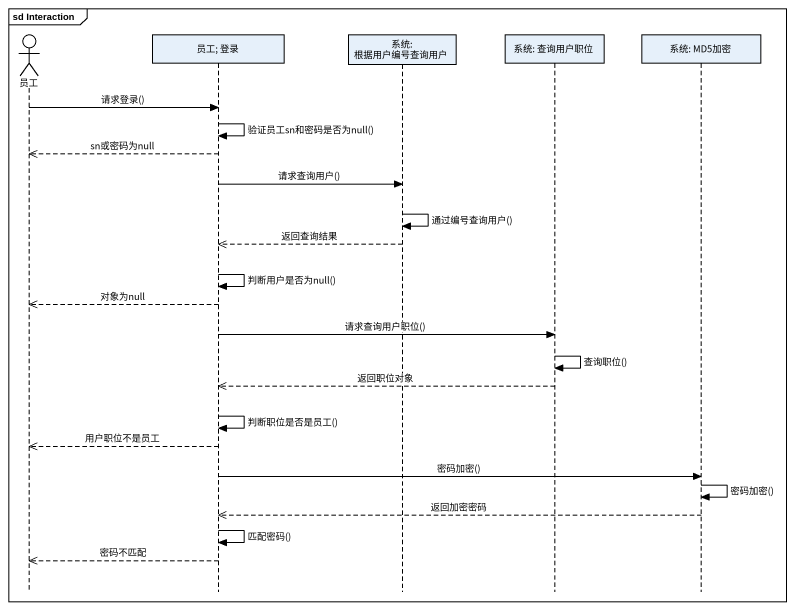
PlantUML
@startuml
mainframe sd Interaction
hide footbox
actor 员工
participant "员工; 登录" as 员工_登录
participant "系统: 根据用户编号查询用户" as 系统_根据用户编号查询用户
participant "系统: 查询用户职位" as 系统_查询用户职位
participant "系统: MD5加密" as 系统_MD5加密

员工 -> 员工_登录 : 请求登录()
员工_登录 -> 员工_登录 : 验证员工sn和密码是否为null()
员工_登录 -->> 员工 : sn或密码为null
员工_登录 -> 系统_根据用户编号查询用户 : 请求查询用户()
系统_根据用户编号查询用户 -> 系统_根据用户编号查询用户 : 通过编号查询用户()
系统_根据用户编号查询用户 -->> 员工_登录 : 返回查询结果
员工_登录 -> 员工_登录 : 判断用户是否为null()
员工_登录 -->> 员工 : 对象为null
员工_登录 -> 系统_查询用户职位 : 请求查询用户职位()
系统_查询用户职位 -> 系统_查询用户职位 : 查询职位()
系统_查询用户职位 -->> 员工_登录 : 返回职位对象
员工_登录 -> 员工_登录 : 判断职位是否是员工()
员工_登录 -->> 员工 : 用户职位不是员工
员工_登录 -> 系统_MD5加密 : 密码加密()
系统_MD5加密 -> 系统_MD5加密 : 密码加密()
系统_MD5加密 -->> 员工_登录 : 返回加密密码
员工_登录 -> 员工_登录 : 匹配密码()
员工_登录 -->> 员工 : 密码不匹配
@enduml
